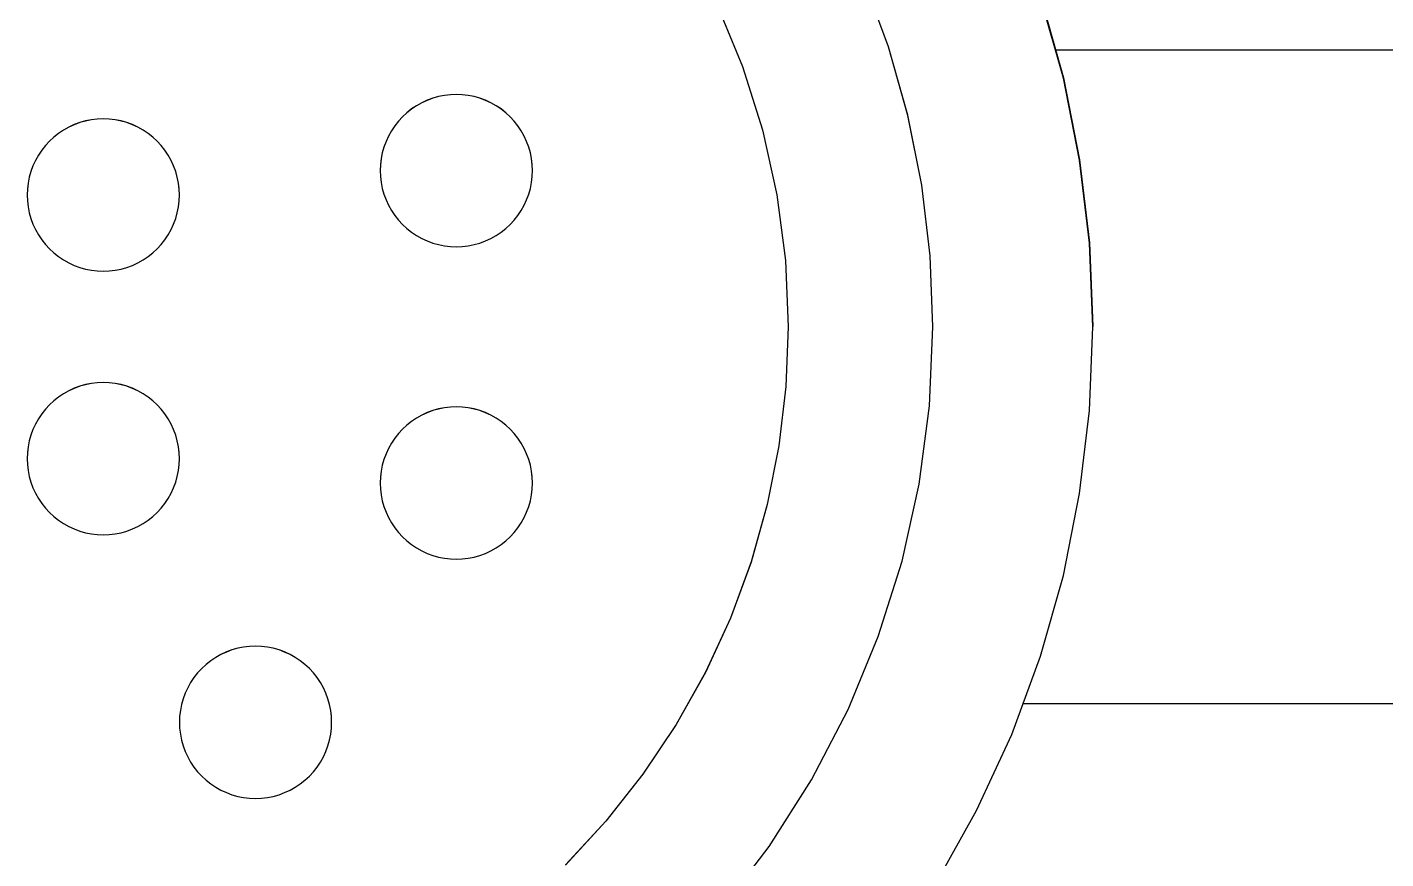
# Model space of a CAD drawing. Extents: x 0 to 701, y -8 to 617.
# Drawn here: x 281.89 to 290.82, y 292.35 to 297.81 of the extents above; entities that cross this region are included whole.
import ezdxf

# ---------------------------------------------------------------- set-up
doc = ezdxf.new("R2010")
doc.units = 0
doc.header["$LTSCALE"] = 0.5
doc.layers.add('MSM_CONTINUOUS', color=7, linetype='CONTINUOUS')

msp = doc.modelspace()

# ---------------------------------------------------------------- linework, layer by layer
at = {"layer": 'MSM_CONTINUOUS'}
for p, q in [((287.552627, 297.680098), (287.390924, 298.118413)), ((287.552627, 297.679346), (287.390924, 298.117661)), ((288.700431, 297.478505), (288.551237, 298.007506)), ((288.551237, 298.006658), (288.700431, 297.477657)), ((288.700431, 297.476836), (288.551237, 298.005838)), ((286.42538, 297.953786), (286.592304, 297.550795)), ((288.700431, 297.475564), (288.551237, 298.004566)), ((287.679442, 297.230447), (287.552627, 297.680098)), ((287.679442, 297.229694), (287.552627, 297.679346)), ((288.653975, 297.661142), (290.993841, 297.661142)), ((286.592304, 297.550795), (286.72347, 297.13479)), ((288.80766, 296.939429), (288.700431, 297.478505)), ((288.700431, 297.477657), (288.80766, 296.938581)), ((288.80766, 296.93776), (288.700431, 297.476836)), ((288.80766, 296.936488), (288.700431, 297.475564)), ((284.45167, 297.293827), (284.419026, 297.272016)), ((284.45167, 297.29328), (284.419026, 297.271469)), ((284.485924, 297.31301), (284.45167, 297.293827)), ((284.485924, 297.312463), (284.45167, 297.29328)), ((284.521577, 297.329447), (284.485924, 297.31301)), ((284.521577, 297.3289), (284.485924, 297.312463)), ((284.558411, 297.343035), (284.521577, 297.329447)), ((284.558411, 297.342488), (284.521577, 297.3289)), ((284.596196, 297.353692), (284.558411, 297.343035)), ((284.596196, 297.353145), (284.558411, 297.342488)), ((284.634702, 297.361351), (284.596196, 297.353692)), ((284.634702, 297.360804), (284.596196, 297.353145)), ((284.67369, 297.365966), (284.634702, 297.361351)), ((284.67369, 297.365419), (284.634702, 297.360804)), ((284.712919, 297.367507), (284.67369, 297.365966)), ((284.712919, 297.36696), (284.67369, 297.365419)), ((284.752149, 297.365966), (284.712919, 297.367507)), ((284.752149, 297.365419), (284.712919, 297.36696)), ((284.791136, 297.361351), (284.752149, 297.365966)), ((284.791136, 297.360804), (284.752149, 297.365419)), ((284.829642, 297.353692), (284.791136, 297.361351)), ((284.829642, 297.353145), (284.791136, 297.360804)), ((284.867428, 297.343035), (284.829642, 297.353692)), ((284.867428, 297.342488), (284.829642, 297.353145)), ((284.904261, 297.329447), (284.867428, 297.343035)), ((284.904261, 297.3289), (284.867428, 297.342488)), ((284.939914, 297.31301), (284.904261, 297.329447)), ((284.939914, 297.312463), (284.904261, 297.3289)), ((284.974168, 297.293827), (284.939914, 297.31301)), ((284.974168, 297.29328), (284.939914, 297.312463)), ((285.006812, 297.272016), (284.974168, 297.293827)), ((285.006812, 297.271469), (284.974168, 297.29328)), ((282.354612, 297.205931), (282.315624, 297.201316)), ((282.354612, 297.205384), (282.315624, 297.200769)), ((282.393841, 297.207472), (282.354612, 297.205931)), ((282.393841, 297.206925), (282.354612, 297.205384)), ((282.433071, 297.205931), (282.393841, 297.207472)), ((282.433071, 297.205384), (282.393841, 297.206925)), ((282.472058, 297.201316), (282.433071, 297.205931)), ((282.472058, 297.200769), (282.433071, 297.205384)), ((284.359366, 297.221061), (284.332716, 297.192231)), ((284.359366, 297.220513), (284.332716, 297.191684)), ((284.388195, 297.24771), (284.359366, 297.221061)), ((284.388195, 297.247163), (284.359366, 297.220513)), ((284.419026, 297.272016), (284.388195, 297.24771)), ((284.419026, 297.271469), (284.388195, 297.247163)), ((285.037643, 297.24771), (285.006812, 297.272016)), ((285.037643, 297.247163), (285.006812, 297.271469)), ((285.066472, 297.221061), (285.037643, 297.24771)), ((285.066472, 297.220513), (285.037643, 297.247163)), ((285.093122, 297.192231), (285.066472, 297.221061)), ((285.093122, 297.191684), (285.066472, 297.220513)), ((287.770587, 296.772232), (287.679442, 297.230447)), ((287.770587, 296.771479), (287.679442, 297.229694)), ((282.132592, 297.133792), (282.099949, 297.111981)), ((282.132592, 297.133245), (282.099949, 297.111434)), ((282.166846, 297.152975), (282.132592, 297.133792)), ((282.166846, 297.152428), (282.132592, 297.133245)), ((282.202499, 297.169412), (282.166846, 297.152975)), ((282.202499, 297.168865), (282.166846, 297.152428)), ((282.239333, 297.183), (282.202499, 297.169412)), ((282.239333, 297.182453), (282.202499, 297.168865)), ((282.277119, 297.193657), (282.239333, 297.183)), ((282.277119, 297.19311), (282.239333, 297.182453)), ((282.315624, 297.201316), (282.277119, 297.193657)), ((282.315624, 297.200769), (282.277119, 297.19311)), ((282.510564, 297.193657), (282.472058, 297.201316)), ((282.510564, 297.19311), (282.472058, 297.200769)), ((282.54835, 297.183), (282.510564, 297.193657)), ((282.54835, 297.182453), (282.510564, 297.19311)), ((282.585183, 297.169412), (282.54835, 297.183)), ((282.585183, 297.168865), (282.54835, 297.182453)), ((282.620836, 297.152975), (282.585183, 297.169412)), ((282.620836, 297.152428), (282.585183, 297.168865)), ((282.65509, 297.133792), (282.620836, 297.152975)), ((282.65509, 297.133245), (282.620836, 297.152428)), ((282.687734, 297.111981), (282.65509, 297.133792)), ((282.687734, 297.111434), (282.65509, 297.133245)), ((284.286599, 297.128756), (284.267416, 297.094502)), ((284.286599, 297.128209), (284.267416, 297.093955)), ((284.308411, 297.1614), (284.286599, 297.128756)), ((284.308411, 297.160853), (284.286599, 297.128209)), ((284.332716, 297.192231), (284.308411, 297.1614)), ((284.332716, 297.191684), (284.308411, 297.160853)), ((285.117428, 297.1614), (285.093122, 297.192231)), ((285.117428, 297.160853), (285.093122, 297.191684)), ((285.139239, 297.128756), (285.117428, 297.1614)), ((285.139239, 297.128209), (285.117428, 297.160853)), ((285.158422, 297.094502), (285.139239, 297.128756)), ((285.158422, 297.093955), (285.139239, 297.128209)), ((286.72347, 297.13479), (286.81788, 296.708935)), ((282.013638, 297.032196), (281.989333, 297.001365)), ((282.013638, 297.031649), (281.989333, 297.000818)), ((282.040288, 297.061026), (282.013638, 297.032196)), ((282.040288, 297.060478), (282.013638, 297.031649)), ((282.069117, 297.087675), (282.040288, 297.061026)), ((282.069117, 297.087128), (282.040288, 297.060478)), ((282.099949, 297.111981), (282.069117, 297.087675)), ((282.099949, 297.111434), (282.069117, 297.087128)), ((282.718565, 297.087675), (282.687734, 297.111981)), ((282.718565, 297.087128), (282.687734, 297.111434)), ((282.747395, 297.061026), (282.718565, 297.087675)), ((282.747395, 297.060478), (282.718565, 297.087128)), ((282.774044, 297.032196), (282.747395, 297.061026)), ((282.774044, 297.031649), (282.747395, 297.060478)), ((282.79835, 297.001365), (282.774044, 297.032196)), ((282.79835, 297.000818), (282.774044, 297.031649)), ((284.250979, 297.058849), (284.237391, 297.022016)), ((284.250979, 297.058302), (284.237391, 297.021469)), ((284.267416, 297.094502), (284.250979, 297.058849)), ((284.267416, 297.093955), (284.250979, 297.058302)), ((285.174859, 297.058849), (285.158422, 297.094502)), ((285.174859, 297.058302), (285.158422, 297.093955)), ((285.188447, 297.022016), (285.174859, 297.058849)), ((285.188447, 297.021469), (285.174859, 297.058302)), ((281.967521, 296.968721), (281.948338, 296.934467)), ((281.967521, 296.968174), (281.948338, 296.93392)), ((281.989333, 297.001365), (281.967521, 296.968721)), ((281.989333, 297.000818), (281.967521, 296.968174)), ((282.820161, 296.968721), (282.79835, 297.001365)), ((282.820161, 296.968174), (282.79835, 297.000818)), ((282.839344, 296.934467), (282.820161, 296.968721)), ((282.839344, 296.93392), (282.820161, 296.968174)), ((284.219075, 296.945724), (284.21446, 296.906737)), ((284.219075, 296.945177), (284.21446, 296.90619)), ((284.226734, 296.98423), (284.219075, 296.945724)), ((284.226734, 296.983683), (284.219075, 296.945177)), ((284.237391, 297.022016), (284.226734, 296.98423)), ((284.237391, 297.021469), (284.226734, 296.983683)), ((285.199104, 296.98423), (285.188447, 297.022016)), ((285.199104, 296.983683), (285.188447, 297.021469)), ((285.206763, 296.945724), (285.199104, 296.98423)), ((285.206763, 296.945177), (285.199104, 296.983683)), ((285.211378, 296.906737), (285.206763, 296.945724)), ((285.211378, 296.90619), (285.206763, 296.945177)), ((288.872263, 296.393601), (288.80766, 296.939429)), ((288.80766, 296.938581), (288.872263, 296.392753)), ((288.872263, 296.391932), (288.80766, 296.93776)), ((288.872263, 296.39066), (288.80766, 296.936488)), ((281.918313, 296.861981), (281.907656, 296.824195)), ((281.918313, 296.861434), (281.907656, 296.823648)), ((281.931901, 296.898814), (281.918313, 296.861981)), ((281.931901, 296.898267), (281.918313, 296.861434)), ((281.948338, 296.934467), (281.931901, 296.898814)), ((281.948338, 296.93392), (281.931901, 296.898267)), ((282.855781, 296.898814), (282.839344, 296.934467)), ((282.855781, 296.898267), (282.839344, 296.93392)), ((282.869369, 296.861981), (282.855781, 296.898814)), ((282.869369, 296.861434), (282.855781, 296.898267)), ((282.880026, 296.824195), (282.869369, 296.861981)), ((282.880026, 296.823648), (282.869369, 296.861434)), ((284.21446, 296.906737), (284.212919, 296.867507)), ((284.21446, 296.90619), (284.212919, 296.86696)), ((284.212919, 296.867507), (284.212919, 296.86696)), ((284.212919, 296.86696), (284.21446, 296.82773)), ((285.212919, 296.867507), (285.211378, 296.906737)), ((285.212919, 296.86696), (285.211378, 296.90619)), ((285.211378, 296.82773), (285.212919, 296.86696)), ((285.212919, 296.86696), (285.212919, 296.867507)), ((281.899997, 296.785689), (281.895383, 296.746702)), ((281.899997, 296.785142), (281.895383, 296.746155)), ((281.907656, 296.824195), (281.899997, 296.785689)), ((281.907656, 296.823648), (281.899997, 296.785142)), ((282.887685, 296.785689), (282.880026, 296.824195)), ((282.887685, 296.785142), (282.880026, 296.823648)), ((282.8923, 296.746702), (282.887685, 296.785689)), ((282.8923, 296.746155), (282.887685, 296.785142)), ((284.21446, 296.82773), (284.219075, 296.788743)), ((284.219075, 296.788743), (284.226734, 296.750237)), ((285.199104, 296.750237), (285.206763, 296.788743)), ((285.206763, 296.788743), (285.211378, 296.82773)), ((287.825499, 296.308278), (287.770587, 296.772232)), ((287.825499, 296.307526), (287.770587, 296.771479)), ((281.895383, 296.746702), (281.893841, 296.707472)), ((281.895383, 296.746155), (281.893841, 296.706925)), ((281.893841, 296.707472), (281.893841, 296.706925)), ((281.893841, 296.706925), (281.895383, 296.667695)), ((281.895383, 296.667695), (281.899997, 296.628708)), ((282.887685, 296.628708), (282.8923, 296.667695)), ((282.893841, 296.707472), (282.8923, 296.746702)), ((282.893841, 296.706925), (282.8923, 296.746155)), ((282.8923, 296.667695), (282.893841, 296.706925)), ((282.893841, 296.706925), (282.893841, 296.707472)), ((284.226734, 296.750237), (284.237391, 296.712452)), ((284.237391, 296.712452), (284.250979, 296.675618)), ((284.250979, 296.675618), (284.267416, 296.639965)), ((285.158422, 296.639965), (285.174859, 296.675618)), ((285.174859, 296.675618), (285.188447, 296.712452)), ((285.188447, 296.712452), (285.199104, 296.750237)), ((286.81788, 296.708935), (286.874815, 296.276473)), ((281.899997, 296.628708), (281.907656, 296.590202)), ((281.907656, 296.590202), (281.918313, 296.552417)), ((282.869369, 296.552417), (282.880026, 296.590202)), ((282.880026, 296.590202), (282.887685, 296.628708)), ((284.267416, 296.639965), (284.286599, 296.605711)), ((284.286599, 296.605711), (284.308411, 296.573067)), ((285.117428, 296.573067), (285.139239, 296.605711)), ((285.139239, 296.605711), (285.158422, 296.639965)), ((281.918313, 296.552417), (281.931901, 296.515583)), ((281.931901, 296.515583), (281.948338, 296.47993)), ((282.839344, 296.47993), (282.855781, 296.515583)), ((282.855781, 296.515583), (282.869369, 296.552417)), ((284.308411, 296.573067), (284.332716, 296.542236)), ((284.332716, 296.542236), (284.359366, 296.513407)), ((284.359366, 296.513407), (284.388195, 296.486757)), ((285.037643, 296.486757), (285.066472, 296.513407)), ((285.066472, 296.513407), (285.093122, 296.542236)), ((285.093122, 296.542236), (285.117428, 296.573067)), ((281.948338, 296.47993), (281.967521, 296.445676)), ((281.967521, 296.445676), (281.989333, 296.413032)), ((281.989333, 296.413032), (282.013638, 296.382201)), ((282.774044, 296.382201), (282.79835, 296.413032)), ((282.79835, 296.413032), (282.820161, 296.445676)), ((282.820161, 296.445676), (282.839344, 296.47993)), ((284.388195, 296.486757), (284.419026, 296.462452)), ((284.419026, 296.462452), (284.45167, 296.44064)), ((284.45167, 296.44064), (284.485924, 296.421457)), ((284.485924, 296.421457), (284.521577, 296.40502)), ((284.521577, 296.40502), (284.558411, 296.391432)), ((284.867428, 296.391432), (284.904261, 296.40502)), ((284.904261, 296.40502), (284.939914, 296.421457)), ((284.939914, 296.421457), (284.974168, 296.44064)), ((284.974168, 296.44064), (285.006812, 296.462452)), ((285.006812, 296.462452), (285.037643, 296.486757)), ((282.013638, 296.382201), (282.040288, 296.353372)), ((282.040288, 296.353372), (282.069117, 296.326722)), ((282.069117, 296.326722), (282.099949, 296.302417)), ((282.687734, 296.302417), (282.718565, 296.326722)), ((282.718565, 296.326722), (282.747395, 296.353372)), ((282.747395, 296.353372), (282.774044, 296.382201)), ((284.558411, 296.391432), (284.596196, 296.380775)), ((284.596196, 296.380775), (284.634702, 296.373116)), ((284.634702, 296.373116), (284.673689, 296.368501)), ((284.673689, 296.368501), (284.712919, 296.36696)), ((284.712919, 296.36696), (284.752149, 296.368501)), ((284.752149, 296.368501), (284.791136, 296.373116)), ((284.791136, 296.373116), (284.829642, 296.380775)), ((284.829642, 296.380775), (284.867428, 296.391432)), ((288.893841, 295.844387), (288.872263, 296.393601)), ((288.872263, 296.392753), (288.893841, 295.843539)), ((288.893841, 295.842719), (288.872263, 296.391932)), ((288.893841, 295.841447), (288.872263, 296.39066)), ((282.099949, 296.302417), (282.132592, 296.280605)), ((282.132592, 296.280605), (282.166846, 296.261422)), ((282.166846, 296.261422), (282.202499, 296.244985)), ((282.202499, 296.244985), (282.239333, 296.231397)), ((282.239333, 296.231397), (282.277118, 296.22074)), ((282.510564, 296.22074), (282.54835, 296.231397)), ((282.54835, 296.231397), (282.585183, 296.244985)), ((282.585183, 296.244985), (282.620836, 296.261422)), ((282.620836, 296.261422), (282.65509, 296.280605)), ((282.65509, 296.280605), (282.687734, 296.302417)), ((286.874815, 296.276473), (286.893841, 295.840694)), ((287.843841, 295.841447), (287.825499, 296.308278)), ((287.843841, 295.840694), (287.825499, 296.307526)), ((282.277118, 296.22074), (282.315624, 296.213081)), ((282.315624, 296.213081), (282.354612, 296.208466)), ((282.354612, 296.208466), (282.393841, 296.206925)), ((282.393841, 296.206925), (282.433071, 296.208466)), ((282.433071, 296.208466), (282.472058, 296.213081)), ((282.472058, 296.213081), (282.510564, 296.22074)), ((286.893841, 295.841447), (286.878428, 295.449151)), ((286.893841, 295.840694), (286.878428, 295.448399)), ((287.8212, 295.322118), (287.843841, 295.840694)), ((287.843841, 295.840694), (287.843841, 295.841447)), ((288.872263, 295.292233), (288.893841, 295.841447)), ((288.893841, 295.841447), (288.893841, 295.842719)), ((282.166846, 295.420925), (282.132592, 295.401741)), ((282.166846, 295.420377), (282.132592, 295.401194)), ((282.202499, 295.437361), (282.166846, 295.420925)), ((282.202499, 295.436814), (282.166846, 295.420377)), ((282.239333, 295.45095), (282.202499, 295.437361)), ((282.239333, 295.450402), (282.202499, 295.436814)), ((282.277118, 295.461606), (282.239333, 295.45095)), ((282.277118, 295.461059), (282.239333, 295.450402)), ((282.315624, 295.469266), (282.277118, 295.461606)), ((282.315624, 295.468718), (282.277118, 295.461059)), ((282.354612, 295.47388), (282.315624, 295.469266)), ((282.354612, 295.473333), (282.315624, 295.468718)), ((282.393841, 295.475421), (282.354612, 295.47388)), ((282.393841, 295.474874), (282.354612, 295.473333)), ((282.433071, 295.47388), (282.393841, 295.475421)), ((282.433071, 295.473333), (282.393841, 295.474874)), ((282.472058, 295.469266), (282.433071, 295.47388)), ((282.472058, 295.468718), (282.433071, 295.473333)), ((282.510564, 295.461606), (282.472058, 295.469266)), ((282.510564, 295.461059), (282.472058, 295.468718)), ((282.54835, 295.45095), (282.510564, 295.461606)), ((282.54835, 295.450402), (282.510564, 295.461059)), ((282.585183, 295.437361), (282.54835, 295.45095)), ((282.585183, 295.436814), (282.54835, 295.450402)), ((282.620836, 295.420925), (282.585183, 295.437361)), ((282.620836, 295.420377), (282.585183, 295.436814)), ((282.65509, 295.401741), (282.620836, 295.420925)), ((282.65509, 295.401194), (282.620836, 295.420377)), ((286.878428, 295.449151), (286.832283, 295.059274)), ((286.878428, 295.448399), (286.832283, 295.058522)), ((282.040288, 295.328975), (282.013638, 295.300145)), ((282.040288, 295.328428), (282.013638, 295.299598)), ((282.069117, 295.355624), (282.040288, 295.328975)), ((282.069117, 295.355077), (282.040288, 295.328428)), ((282.099949, 295.37993), (282.069117, 295.355624)), ((282.099949, 295.379383), (282.069117, 295.355077)), ((282.132592, 295.401741), (282.099949, 295.37993)), ((282.132592, 295.401194), (282.099949, 295.379383)), ((282.687734, 295.37993), (282.65509, 295.401741)), ((282.687734, 295.379383), (282.65509, 295.401194)), ((282.718565, 295.355624), (282.687734, 295.37993)), ((282.718565, 295.355077), (282.687734, 295.379383)), ((282.747395, 295.328975), (282.718565, 295.355624)), ((282.747395, 295.328428), (282.718565, 295.355077)), ((282.774044, 295.300145), (282.747395, 295.328975)), ((282.774044, 295.299598), (282.747395, 295.328428)), ((281.989333, 295.269314), (281.967521, 295.236671)), ((281.989333, 295.268767), (281.967521, 295.236124)), ((282.013638, 295.300145), (281.989333, 295.269314)), ((282.013638, 295.299598), (281.989333, 295.268767)), ((282.79835, 295.269314), (282.774044, 295.300145)), ((282.79835, 295.268767), (282.774044, 295.299598)), ((282.820161, 295.236671), (282.79835, 295.269314)), ((282.820161, 295.236124), (282.79835, 295.268767)), ((284.45167, 295.241706), (284.419026, 295.219895)), ((284.45167, 295.241159), (284.419026, 295.219348)), ((284.485924, 295.26089), (284.45167, 295.241706)), ((284.485924, 295.260342), (284.45167, 295.241159)), ((284.521577, 295.277326), (284.485924, 295.26089)), ((284.521577, 295.276779), (284.485924, 295.260342)), ((284.558411, 295.290915), (284.521577, 295.277326)), ((284.558411, 295.290367), (284.521577, 295.276779)), ((284.596196, 295.301571), (284.558411, 295.290915)), ((284.596196, 295.301024), (284.558411, 295.290367)), ((284.634702, 295.30923), (284.596196, 295.301571)), ((284.634702, 295.308683), (284.596196, 295.301024)), ((284.673689, 295.313845), (284.634702, 295.30923)), ((284.673689, 295.313298), (284.634702, 295.308683)), ((284.712919, 295.315386), (284.673689, 295.313845)), ((284.712919, 295.314839), (284.673689, 295.313298)), ((284.752149, 295.313845), (284.712919, 295.315386)), ((284.752149, 295.313298), (284.712919, 295.314839)), ((284.791136, 295.30923), (284.752149, 295.313845)), ((284.791136, 295.308683), (284.752149, 295.313298)), ((284.829642, 295.301571), (284.791136, 295.30923)), ((284.829642, 295.301024), (284.791136, 295.308683)), ((284.867428, 295.290915), (284.829642, 295.301571)), ((284.867428, 295.290367), (284.829642, 295.301024)), ((284.904261, 295.277326), (284.867428, 295.290915)), ((284.904261, 295.276779), (284.867428, 295.290367)), ((284.939914, 295.26089), (284.904261, 295.277326)), ((284.939914, 295.260342), (284.904261, 295.276779)), ((284.974168, 295.241706), (284.939914, 295.26089)), ((284.974168, 295.241159), (284.939914, 295.260342)), ((285.006812, 295.219895), (284.974168, 295.241706)), ((285.006812, 295.219348), (284.974168, 295.241159)), ((287.753447, 294.807488), (287.8212, 295.322118)), ((288.80766, 294.746405), (288.872263, 295.292233)), ((281.931901, 295.166763), (281.918313, 295.12993)), ((281.931901, 295.166216), (281.918313, 295.129383)), ((281.948338, 295.202417), (281.931901, 295.166763)), ((281.948338, 295.201869), (281.931901, 295.166216)), ((281.967521, 295.236671), (281.948338, 295.202417)), ((281.967521, 295.236124), (281.948338, 295.201869)), ((282.839344, 295.202417), (282.820161, 295.236671)), ((282.839344, 295.201869), (282.820161, 295.236124)), ((282.855781, 295.166763), (282.839344, 295.202417)), ((282.855781, 295.166216), (282.839344, 295.201869)), ((282.869369, 295.12993), (282.855781, 295.166763)), ((282.869369, 295.129383), (282.855781, 295.166216)), ((284.359366, 295.16894), (284.332716, 295.14011)), ((284.359366, 295.168393), (284.332716, 295.139563)), ((284.388195, 295.195589), (284.359366, 295.16894)), ((284.388195, 295.195042), (284.359366, 295.168393)), ((284.419026, 295.219895), (284.388195, 295.195589)), ((284.419026, 295.219348), (284.388195, 295.195042)), ((285.037643, 295.195589), (285.006812, 295.219895)), ((285.037643, 295.195042), (285.006812, 295.219348)), ((285.066472, 295.16894), (285.037643, 295.195589)), ((285.066472, 295.168393), (285.037643, 295.195042)), ((285.093122, 295.14011), (285.066472, 295.16894)), ((285.093122, 295.139563), (285.066472, 295.168393)), ((281.907656, 295.092144), (281.899997, 295.053639)), ((281.907656, 295.091597), (281.899997, 295.053091)), ((281.918313, 295.12993), (281.907656, 295.092144)), ((281.918313, 295.129383), (281.907656, 295.091597)), ((282.880026, 295.092144), (282.869369, 295.12993)), ((282.880026, 295.091597), (282.869369, 295.129383)), ((282.887685, 295.053639), (282.880026, 295.092144)), ((282.887685, 295.053091), (282.880026, 295.091597)), ((284.286599, 295.076636), (284.267416, 295.042382)), ((284.286599, 295.076088), (284.267416, 295.041834)), ((284.308411, 295.109279), (284.286599, 295.076636)), ((284.308411, 295.108732), (284.286599, 295.076088)), ((284.332716, 295.14011), (284.308411, 295.109279)), ((284.332716, 295.139563), (284.308411, 295.108732)), ((285.117428, 295.109279), (285.093122, 295.14011)), ((285.117428, 295.108732), (285.093122, 295.139563)), ((285.139239, 295.076636), (285.117428, 295.109279)), ((285.139239, 295.076088), (285.117428, 295.108732)), ((285.158422, 295.042382), (285.139239, 295.076636)), ((285.158422, 295.041834), (285.139239, 295.076088)), ((281.895383, 295.014651), (281.893841, 294.975421)), ((281.895383, 295.014104), (281.893841, 294.974874)), ((281.893841, 294.975421), (281.893841, 294.974874)), ((281.893841, 294.974874), (281.895383, 294.935645)), ((281.899997, 295.053639), (281.895383, 295.014651)), ((281.899997, 295.053091), (281.895383, 295.014104)), ((282.8923, 295.014651), (282.887685, 295.053639)), ((282.8923, 295.014104), (282.887685, 295.053091)), ((282.893841, 294.975421), (282.8923, 295.014651)), ((282.893841, 294.974874), (282.8923, 295.014104)), ((282.8923, 294.935645), (282.893841, 294.974874)), ((282.893841, 294.974874), (282.893841, 294.975421)), ((284.250979, 295.006728), (284.237391, 294.969895)), ((284.250979, 295.006181), (284.237391, 294.969348)), ((284.267416, 295.042382), (284.250979, 295.006728)), ((284.267416, 295.041834), (284.250979, 295.006181)), ((285.174859, 295.006728), (285.158422, 295.042382)), ((285.174859, 295.006181), (285.158422, 295.041834)), ((285.188447, 294.969895), (285.174859, 295.006728)), ((285.188447, 294.969348), (285.174859, 295.006181)), ((286.832283, 295.059274), (286.755691, 294.67422)), ((286.832283, 295.058522), (286.755691, 294.673468)), ((281.895383, 294.935645), (281.899997, 294.896657)), ((281.899997, 294.896657), (281.907656, 294.858152)), ((282.880026, 294.858152), (282.887685, 294.896657)), ((282.887685, 294.896657), (282.8923, 294.935645)), ((284.219075, 294.893604), (284.21446, 294.854616)), ((284.219075, 294.893056), (284.21446, 294.854069)), ((284.226734, 294.932109), (284.219075, 294.893604)), ((284.226734, 294.931562), (284.219075, 294.893056)), ((284.237391, 294.969895), (284.226734, 294.932109)), ((284.237391, 294.969348), (284.226734, 294.931562)), ((285.199104, 294.932109), (285.188447, 294.969895)), ((285.199104, 294.931562), (285.188447, 294.969348)), ((285.206763, 294.893604), (285.199104, 294.932109)), ((285.206763, 294.893056), (285.199104, 294.931562)), ((285.211378, 294.854616), (285.206763, 294.893604)), ((285.211378, 294.854069), (285.206763, 294.893056)), ((281.907656, 294.858152), (281.918313, 294.820366)), ((281.918313, 294.820366), (281.931901, 294.783533)), ((282.855781, 294.783533), (282.869369, 294.820366)), ((282.869369, 294.820366), (282.880026, 294.858152)), ((284.21446, 294.854616), (284.212919, 294.815386)), ((284.21446, 294.854069), (284.212919, 294.814839)), ((284.212919, 294.815386), (284.212919, 294.814839)), ((284.212919, 294.814839), (284.21446, 294.77561)), ((285.212919, 294.815386), (285.211378, 294.854616)), ((285.212919, 294.814839), (285.211378, 294.854069)), ((285.211378, 294.77561), (285.212919, 294.814839)), ((285.212919, 294.814839), (285.212919, 294.815386)), ((287.6411, 294.300721), (287.753447, 294.807488)), ((281.931901, 294.783533), (281.948338, 294.747879)), ((281.948338, 294.747879), (281.967521, 294.713625)), ((281.967521, 294.713625), (281.989333, 294.680982)), ((282.79835, 294.680982), (282.820161, 294.713625)), ((282.820161, 294.713625), (282.839344, 294.747879)), ((282.839344, 294.747879), (282.855781, 294.783533)), ((284.21446, 294.77561), (284.219075, 294.736622)), ((284.219075, 294.736622), (284.226734, 294.698117)), ((285.199104, 294.698116), (285.206763, 294.736622)), ((285.206763, 294.736622), (285.211378, 294.77561)), ((288.700431, 294.207329), (288.80766, 294.746405)), ((281.989333, 294.680982), (282.013638, 294.65015)), ((282.013638, 294.65015), (282.040288, 294.621321)), ((282.040288, 294.621321), (282.069117, 294.594671)), ((282.718565, 294.594671), (282.747395, 294.621321)), ((282.747395, 294.621321), (282.774044, 294.65015)), ((282.774044, 294.65015), (282.79835, 294.680982)), ((284.226734, 294.698117), (284.237391, 294.660331)), ((284.237391, 294.660331), (284.250979, 294.623497)), ((284.250979, 294.623497), (284.267416, 294.587844)), ((285.158422, 294.587844), (285.174859, 294.623497)), ((285.174859, 294.623497), (285.188447, 294.660331)), ((285.188447, 294.660331), (285.199104, 294.698116)), ((286.755691, 294.67422), (286.649124, 294.296362)), ((286.755691, 294.673468), (286.649124, 294.295609)), ((282.069117, 294.594671), (282.099949, 294.570366)), ((282.099949, 294.570366), (282.132592, 294.548554)), ((282.132592, 294.548554), (282.166846, 294.529371)), ((282.166846, 294.529371), (282.202499, 294.512934)), ((282.585183, 294.512934), (282.620836, 294.529371)), ((282.620836, 294.529371), (282.65509, 294.548554)), ((282.65509, 294.548554), (282.687734, 294.570366)), ((282.687734, 294.570366), (282.718565, 294.594671)), ((284.267416, 294.587844), (284.286599, 294.55359)), ((284.286599, 294.55359), (284.308411, 294.520947)), ((285.117428, 294.520947), (285.139239, 294.55359)), ((285.139239, 294.55359), (285.158422, 294.587844)), ((282.202499, 294.512934), (282.239333, 294.499346)), ((282.239333, 294.499346), (282.277118, 294.488689)), ((282.277118, 294.488689), (282.315624, 294.48103)), ((282.315624, 294.48103), (282.354612, 294.476416)), ((282.354612, 294.476416), (282.393841, 294.474874)), ((282.393841, 294.474874), (282.433071, 294.476416)), ((282.433071, 294.476416), (282.472058, 294.48103)), ((282.472058, 294.48103), (282.510564, 294.488689)), ((282.510564, 294.488689), (282.54835, 294.499346)), ((282.54835, 294.499346), (282.585183, 294.512934)), ((284.308411, 294.520947), (284.332716, 294.490115)), ((284.332716, 294.490115), (284.359366, 294.461286)), ((284.359366, 294.461286), (284.388195, 294.434636)), ((285.037643, 294.434636), (285.066472, 294.461286)), ((285.066472, 294.461286), (285.093122, 294.490115)), ((285.093122, 294.490115), (285.117428, 294.520947)), ((284.388195, 294.434636), (284.419026, 294.410331)), ((284.419026, 294.410331), (284.45167, 294.388519)), ((284.45167, 294.388519), (284.485924, 294.369336)), ((284.485924, 294.369336), (284.521577, 294.352899)), ((284.521577, 294.352899), (284.558411, 294.339311)), ((284.867428, 294.339311), (284.904261, 294.352899)), ((284.904261, 294.352899), (284.939914, 294.369336)), ((284.939914, 294.369336), (284.974168, 294.388519)), ((284.974168, 294.388519), (285.006812, 294.410331)), ((285.006812, 294.410331), (285.037643, 294.434636)), ((284.558411, 294.339311), (284.596196, 294.328654)), ((284.596196, 294.328654), (284.634702, 294.320995)), ((284.634702, 294.320995), (284.673689, 294.316381)), ((284.673689, 294.316381), (284.712919, 294.314839)), ((284.712919, 294.314839), (284.752149, 294.316381)), ((284.752149, 294.316381), (284.791136, 294.320995)), ((284.791136, 294.320995), (284.829642, 294.328654)), ((284.829642, 294.328654), (284.867428, 294.339311)), ((286.649124, 294.296362), (286.513239, 293.92803)), ((286.649124, 294.295609), (286.513239, 293.927277)), ((287.485012, 293.805675), (287.6411, 294.300721)), ((288.551237, 293.678328), (288.700431, 294.207329)), ((286.513239, 293.92803), (286.348874, 293.571494)), ((286.513239, 293.927277), (286.348874, 293.570742)), ((283.277118, 293.729555), (283.239333, 293.718899)), ((283.277118, 293.729008), (283.239333, 293.718352)), ((283.315624, 293.737215), (283.277118, 293.729555)), ((283.315624, 293.736668), (283.277118, 293.729008)), ((283.354612, 293.741829), (283.315624, 293.737215)), ((283.354612, 293.741282), (283.315624, 293.736668)), ((283.393841, 293.743371), (283.354612, 293.741829)), ((283.393841, 293.742823), (283.354612, 293.741282)), ((283.433071, 293.741829), (283.393841, 293.743371)), ((283.433071, 293.741282), (283.393841, 293.742823)), ((283.472058, 293.737215), (283.433071, 293.741829)), ((283.472058, 293.736668), (283.433071, 293.741282)), ((283.510564, 293.729555), (283.472058, 293.737215)), ((283.510564, 293.729008), (283.472058, 293.736668)), ((283.54835, 293.718899), (283.510564, 293.729555)), ((283.54835, 293.718352), (283.510564, 293.729008)), ((287.286372, 293.326116), (287.485012, 293.805675)), ((283.099949, 293.647879), (283.069117, 293.623574)), ((283.099949, 293.647332), (283.069117, 293.623026)), ((283.132592, 293.669691), (283.099949, 293.647879)), ((283.132592, 293.669144), (283.099949, 293.647332)), ((283.166846, 293.688874), (283.132592, 293.669691)), ((283.166846, 293.688327), (283.132592, 293.669144)), ((283.202499, 293.70531), (283.166846, 293.688874)), ((283.202499, 293.704763), (283.166846, 293.688327)), ((283.239333, 293.718899), (283.202499, 293.70531)), ((283.239333, 293.718352), (283.202499, 293.704763)), ((283.585183, 293.70531), (283.54835, 293.718899)), ((283.585183, 293.704763), (283.54835, 293.718352)), ((283.620836, 293.688874), (283.585183, 293.70531)), ((283.620836, 293.688327), (283.585183, 293.704763)), ((283.65509, 293.669691), (283.620836, 293.688874)), ((283.65509, 293.669144), (283.620836, 293.688327)), ((283.687734, 293.647879), (283.65509, 293.669691)), ((283.687734, 293.647332), (283.65509, 293.669144)), ((283.718565, 293.623574), (283.687734, 293.647879)), ((283.718565, 293.623026), (283.687734, 293.647332)), ((288.360998, 293.162663), (288.551237, 293.678328)), ((283.013638, 293.568095), (282.989333, 293.537263)), ((283.013638, 293.567547), (282.989333, 293.536716)), ((283.040288, 293.596924), (283.013638, 293.568095)), ((283.040288, 293.596377), (283.013638, 293.567547)), ((283.069117, 293.623574), (283.040288, 293.596924)), ((283.069117, 293.623026), (283.040288, 293.596377)), ((283.747395, 293.596924), (283.718565, 293.623574)), ((283.747395, 293.596377), (283.718565, 293.623026)), ((283.774044, 293.568095), (283.747395, 293.596924)), ((283.774044, 293.567547), (283.747395, 293.596377)), ((283.79835, 293.537263), (283.774044, 293.568095)), ((283.79835, 293.536716), (283.774044, 293.567547)), ((286.348874, 293.571494), (286.157042, 293.228954)), ((286.348874, 293.570742), (286.157042, 293.228202)), ((282.948338, 293.470366), (282.931901, 293.434712)), ((282.948338, 293.469819), (282.931901, 293.434165)), ((282.967521, 293.50462), (282.948338, 293.470366)), ((282.967521, 293.504073), (282.948338, 293.469819)), ((282.989333, 293.537263), (282.967521, 293.50462)), ((282.989333, 293.536716), (282.967521, 293.504073)), ((283.820161, 293.50462), (283.79835, 293.537263)), ((283.820161, 293.504073), (283.79835, 293.536716)), ((283.839344, 293.470366), (283.820161, 293.50462)), ((283.839344, 293.469819), (283.820161, 293.504073)), ((283.855781, 293.434712), (283.839344, 293.470366)), ((283.855781, 293.434165), (283.839344, 293.469819)), ((282.918313, 293.397879), (282.907656, 293.360093)), ((282.918313, 293.397332), (282.907656, 293.359546)), ((282.931901, 293.434712), (282.918313, 293.397879)), ((282.931901, 293.434165), (282.918313, 293.397332)), ((283.869369, 293.397879), (283.855781, 293.434712)), ((283.869369, 293.397332), (283.855781, 293.434165)), ((283.880026, 293.360093), (283.869369, 293.397879)), ((283.880026, 293.359546), (283.869369, 293.397332)), ((282.895382, 293.2826), (282.893841, 293.243371)), ((282.895382, 293.282053), (282.893841, 293.242823)), ((282.899997, 293.321588), (282.895382, 293.2826)), ((282.899997, 293.321041), (282.895382, 293.282053)), ((282.907656, 293.360093), (282.899997, 293.321588)), ((282.907656, 293.359546), (282.899997, 293.321041)), ((283.887685, 293.321588), (283.880026, 293.360093)), ((283.887685, 293.321041), (283.880026, 293.359546)), ((283.8923, 293.2826), (283.887685, 293.321588)), ((283.8923, 293.282053), (283.887685, 293.321041)), ((283.893841, 293.243371), (283.8923, 293.2826)), ((283.893841, 293.242823), (283.8923, 293.282053)), ((287.046692, 292.865694), (287.286372, 293.326116)), ((292.143841, 293.364014), (288.440774, 293.364014)), ((282.893841, 293.243371), (282.893841, 293.242823)), ((282.893841, 293.242823), (282.895382, 293.203594)), ((282.895382, 293.203594), (282.899997, 293.164606)), ((283.887685, 293.164606), (283.8923, 293.203594)), ((283.8923, 293.203594), (283.893841, 293.242823)), ((283.893841, 293.242823), (283.893841, 293.243371)), ((286.157042, 293.228954), (285.938926, 292.90252)), ((286.157042, 293.228202), (285.938926, 292.901768)), ((282.899997, 293.164606), (282.907656, 293.126101)), ((282.907656, 293.126101), (282.918313, 293.088315)), ((283.869369, 293.088315), (283.880026, 293.126101)), ((283.880026, 293.126101), (283.887685, 293.164606)), ((288.130887, 292.663513), (288.360998, 293.162663)), ((282.918313, 293.088315), (282.931901, 293.051482)), ((282.931901, 293.051482), (282.948338, 293.015828)), ((282.948338, 293.015828), (282.967521, 292.981574)), ((283.820161, 292.981574), (283.839344, 293.015828)), ((283.839344, 293.015828), (283.855781, 293.051482)), ((283.855781, 293.051482), (283.869369, 293.088315)), ((282.967521, 292.981574), (282.989333, 292.948931)), ((282.989333, 292.948931), (283.013638, 292.918099)), ((283.774044, 292.918099), (283.79835, 292.948931)), ((283.79835, 292.948931), (283.820161, 292.981574)), ((283.013638, 292.918099), (283.040288, 292.88927)), ((283.040288, 292.88927), (283.069117, 292.86262)), ((283.069117, 292.86262), (283.099949, 292.838315)), ((283.099949, 292.838315), (283.132592, 292.816503)), ((283.65509, 292.816503), (283.687734, 292.838315)), ((283.687734, 292.838315), (283.718565, 292.86262)), ((283.718565, 292.86262), (283.747395, 292.88927)), ((283.747395, 292.88927), (283.774044, 292.918099)), ((285.938926, 292.90252), (285.695871, 292.594207)), ((285.938926, 292.901768), (285.695871, 292.593454)), ((286.767796, 292.427915), (287.046692, 292.865694)), ((283.132592, 292.816503), (283.166846, 292.79732)), ((283.166846, 292.79732), (283.202499, 292.780884)), ((283.202499, 292.780884), (283.239333, 292.767295)), ((283.239333, 292.767295), (283.277118, 292.756638)), ((283.277118, 292.756638), (283.315624, 292.748979)), ((283.315624, 292.748979), (283.354612, 292.744365)), ((283.354612, 292.744365), (283.393841, 292.742823)), ((283.393841, 292.742823), (283.433071, 292.744365)), ((283.433071, 292.744365), (283.472058, 292.748979)), ((283.472058, 292.748979), (283.510564, 292.756638)), ((283.510564, 292.756638), (283.54835, 292.767295)), ((283.54835, 292.767295), (283.585183, 292.780884)), ((283.585183, 292.780884), (283.620836, 292.79732)), ((283.620836, 292.79732), (283.65509, 292.816503)), ((287.862322, 292.183957), (288.130887, 292.663513)), ((285.695871, 292.594207), (285.429375, 292.305913)), ((285.695871, 292.593454), (285.429375, 292.305161)), ((286.451806, 292.016108), (286.767796, 292.427915))]:
    msp.add_line(p, q, dxfattribs=at)

doc.saveas('drawing.dxf')
